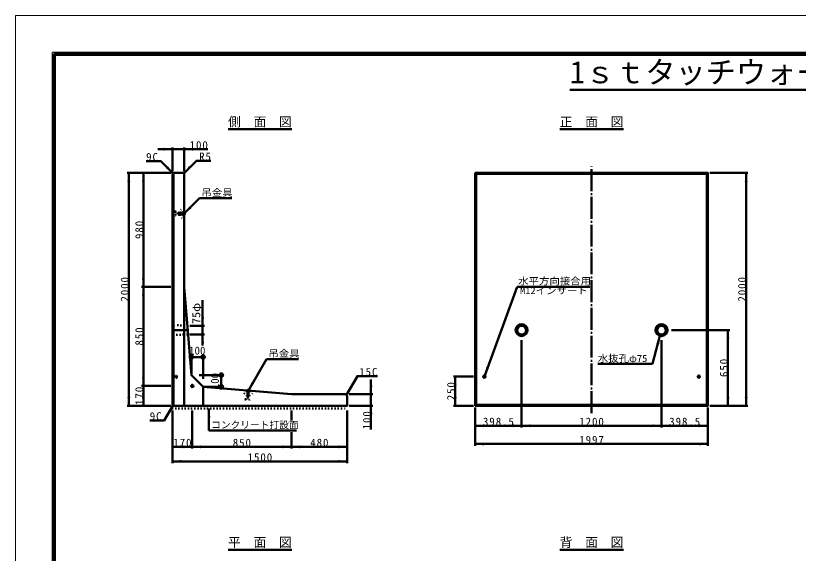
# Model space of a CAD drawing. Units: millimetres, scale not verified. Extents: x -2102 to 2102, y -1485 to 1485.
# Drawn here: x -2102 to 47, y 7 to 1485 of the extents above; entities that cross this region are included whole.
import ezdxf
from ezdxf.enums import TextEntityAlignment as Align

# ---------------------------------------------------------------- set-up
doc = ezdxf.new("R2010")
doc.units = ezdxf.units.MM
doc.header["$LTSCALE"] = 5
doc.linetypes.add('DOTTED', pattern=[1.75, 0.25, -1.5])
doc.linetypes.add('LONG_DASHED_DOTTED', pattern=[15.25, 12, -1.5, 0.25, -1.5])
doc.layers.add('0-0_V-nasSTD', color=7, linetype='Continuous', lineweight=50)
doc.styles.add('ＭＳ ゴシック', font='')
doc.styles.get('ＭＳ ゴシック').set_extended_font_data('MS Gothic')

msp = doc.modelspace()

# ---------------------------------------------------------------- linework, layer by layer
at = {"layer": '0-0_V-nasSTD', "lineweight": 100}
msp.add_line((-1997.5, 1380), (-1997.5, -1380), dxfattribs=at)
at = {"layer": '0-0_V-nasSTD'}
for p, q in [((-580.608, 1280.965), (580.608, 1280.965)), ((-1519.237, 1172.934), (-1344.237, 1172.934)), ((-608.517, 1172.934), (-433.517, 1172.934)), ((-1671.737, 1122.934), (-1671.737, 1057.934)), ((-1639.737, 1122.934), (-1639.737, 1057.934)), ((-1639.737, 1117.934), (-1574.737, 1117.934)), ((-1676.737, 1052.934), (-1796.737, 1052.934)), ((-1791.737, 1052.934), (-1791.737, 412.934)), ((-1751.737, 1052.934), (-1751.737, 739.334)), ((-1668.857, 1052.934), (-1671.737, 1050.054)), ((-1671.737, 1050.054), (-1671.737, 415.814)), ((-1641.337, 1052.934), (-1668.857, 1052.934)), ((-1668.857, 1052.934), (-1668.857, 412.934)), ((-1639.737, 1051.334), (-1639.737, 412.934)), ((-840.537, 1052.934), (-837.657, 1050.054)), ((-837.657, 1050.054), (-837.657, 415.814)), ((-204.377, 1050.054), (-837.657, 1050.054)), ((-204.377, 1050.054), (-201.497, 1052.934)), ((-204.377, 415.814), (-204.377, 1050.054)), ((-91.497, 1052.934), (-196.497, 1052.934)), ((-96.497, 1052.934), (-96.497, 412.934)), ((-1639.737, 940.934), (-1597.31, 983.361)), ((-1597.31, 983.361), (-1509.31, 983.361)), ((-1676.737, 739.334), (-1756.737, 739.334)), ((-1751.737, 739.334), (-1751.737, 467.334)), ((-725.612, 740.111), (-814.537, 495.791)), ((-725.612, 740.111), (-525.612, 740.111)), ((-1588.998, 702.934), (-1588.998, 632.934)), ((-1583.998, 632.934), (-1623.998, 632.934)), ((-1588.998, 632.934), (-1588.998, 608.934)), ((-1583.998, 608.934), (-1623.998, 608.934)), ((-1588.998, 608.934), (-1588.998, 578.934)), ((-353.987, 527.742), (-333.282, 605.016)), ((-301.497, 620.934), (-141.497, 620.934)), ((-146.497, 620.934), (-146.497, 412.934)), ((-713.017, 592.934), (-713.017, 352.934)), ((-329.017, 592.934), (-329.017, 352.934)), ((-1580.771, 546.899), (-1626.771, 546.899)), ((-1619.771, 496.899), (-1619.771, 553.899)), ((-1587.771, 486.499), (-1587.771, 553.899)), ((-1463.474, 454.663), (-1413.474, 541.266)), ((-1413.474, 541.266), (-1325.474, 541.266)), ((-503.987, 527.742), (-353.987, 527.742)), ((-1598.171, 496.899), (-1530.771, 496.899)), ((-1537.771, 503.899), (-1537.771, 457.899)), ((-900.537, 492.934), (-845.537, 492.934)), ((-895.537, 492.934), (-895.537, 412.934)), ((-1676.737, 467.334), (-1756.737, 467.334)), ((-1751.737, 467.334), (-1751.737, 412.934)), ((-1345.337, 444.934), (-1587.771, 464.899)), ((-1587.771, 464.899), (-1587.771, 412.934)), ((-1587.771, 464.899), (-1530.771, 464.899)), ((-1345.337, 444.934), (-1196.537, 444.934)), ((-1196.537, 444.934), (-1191.737, 440.134)), ((-1121.737, 444.934), (-1186.737, 444.934)), ((-1676.737, 412.934), (-1796.737, 412.934)), ((-1671.737, 415.814), (-1668.857, 412.934)), ((-1121.737, 412.934), (-1186.737, 412.934)), ((-1126.737, 412.934), (-1126.737, 347.934)), ((-900.537, 412.934), (-845.537, 412.934)), ((-837.657, 415.814), (-840.537, 412.934)), ((-837.657, 415.814), (-204.377, 415.814)), ((-204.377, 415.814), (-201.497, 412.934)), ((-91.497, 412.934), (-196.497, 412.934)), ((-1671.737, 255.094), (-1671.737, 400.094)), ((-1617.337, 295.094), (-1617.337, 400.094)), ((-1571.737, 345.094), (-1571.737, 405.094)), ((-1345.337, 372.094), (-1345.337, 400.094)), ((-1191.737, 255.094), (-1191.737, 400.094)), ((-840.537, 407.934), (-840.537, 302.934)), ((-201.497, 407.934), (-201.497, 302.934)), ((-1571.737, 345.094), (-1331.737, 345.094)), ((-840.537, 357.934), (-713.017, 357.934)), ((-713.017, 357.934), (-329.017, 357.934)), ((-329.017, 357.934), (-201.497, 357.934)), ((-1345.337, 295.094), (-1345.337, 340.094)), ((-840.537, 307.934), (-201.497, 307.934)), ((-1617.337, 300.094), (-1671.737, 300.094)), ((-1345.337, 300.094), (-1617.337, 300.094)), ((-1191.737, 300.094), (-1345.337, 300.094)), ((-1191.737, 260.094), (-1671.737, 260.094)), ((-1519.237, 17.334), (-1344.237, 17.334)), ((-608.517, 17.334), (-433.517, 17.334))]:
    msp.add_line(p, q, dxfattribs=at)
at = {"layer": '0-0_V-nasSTD', "linetype": 'LONG_DASHED_DOTTED'}
for p, q in [((-521.017, 392.934), (-521.017, 1072.934)), ((-1634.737, 940.934), (-1659.737, 940.934)), ((-1654.137, 940.934), (-1636.537, 940.934)), ((-1626.937, 620.934), (-1674.937, 620.934)), ((-815.577, 488.134), (-815.577, 497.734)), ((-226.457, 488.134), (-226.457, 497.734)), ((-1657.337, 492.934), (-1674.937, 492.934)), ((-820.377, 492.934), (-810.777, 492.934)), ((-231.257, 492.934), (-221.657, 492.934)), ((-1463.064, 459.646), (-1465.115, 434.731))]:
    msp.add_line(p, q, dxfattribs=at)
at = {"layer": '0-0_V-nasSTD', "linetype": 'DOTTED'}
for p, q in [((-1664.697, 946.534), (-1664.697, 935.334)), ((-1663.737, 946.534), (-1664.697, 946.534)), ((-1663.737, 946.534), (-1662.137, 943.174)), ((-1663.737, 946.534), (-1663.737, 935.334)), ((-1663.737, 935.334), (-1664.697, 935.334)), ((-1662.137, 938.694), (-1663.737, 935.334)), ((-1646.137, 943.174), (-1662.137, 943.174)), ((-1662.137, 943.174), (-1662.137, 938.694)), ((-1646.137, 938.694), (-1662.137, 938.694)), ((-1650.937, 937.734), (-1650.937, 944.134)), ((-1650.937, 944.134), (-1639.737, 944.134)), ((-1639.737, 937.734), (-1650.937, 937.734)), ((-1645.177, 944.934), (-1646.137, 943.174)), ((-1646.137, 943.174), (-1646.137, 938.694)), ((-1646.137, 938.694), (-1645.177, 936.934)), ((-1642.937, 944.934), (-1645.177, 944.934)), ((-1645.177, 944.934), (-1645.177, 936.934)), ((-1642.937, 936.934), (-1645.177, 936.934)), ((-1642.937, 944.934), (-1642.937, 936.934)), ((-1630.974, 632.934), (-1668.537, 634.534)), ((-1668.537, 607.334), (-1671.737, 604.454)), ((-1668.537, 607.334), (-1628.998, 608.934)), ((-1671.737, 496.134), (-1660.537, 496.134)), ((-1660.537, 489.734), (-1660.537, 496.134)), ((-1660.537, 489.734), (-1671.737, 489.734)), ((-1467.723, 451.802), (-1467.907, 449.57)), ((-1467.723, 451.802), (-1459.75, 451.146)), ((-1471.025, 431.204), (-1471.104, 430.247)), ((-1471.104, 430.247), (-1459.941, 429.328)), ((-1471.025, 431.204), (-1467.545, 432.523)), ((-1471.025, 431.204), (-1459.863, 430.284)), ((-1467.907, 449.57), (-1466.232, 448.469)), ((-1467.907, 449.57), (-1459.934, 448.913)), ((-1466.232, 448.469), (-1467.545, 432.523)), ((-1467.545, 432.523), (-1463.08, 432.155)), ((-1466.232, 448.469), (-1461.767, 448.101)), ((-1461.767, 448.101), (-1463.08, 432.155)), ((-1463.08, 432.155), (-1459.863, 430.284)), ((-1461.767, 448.101), (-1459.934, 448.913)), ((-1459.863, 430.284), (-1459.941, 429.328)), ((-1459.75, 451.146), (-1459.934, 448.913)), ((-1671.737, 405.094), (-1191.737, 405.094))]:
    msp.add_line(p, q, dxfattribs=at)
at = {"layer": '0-0_V-nasSTD', "lineweight": 18}
for points in [[(-2102.5, -1485), (-2102.5, 1485), (2102.5, 1485), (2102.5, -1485)], [(-2002.5, -1385), (-2002.5, 1385), (2002.5, 1385), (2002.5, -1385)]]:
    msp.add_lwpolyline(points, close=True, dxfattribs=at)
at = {"layer": '0-0_V-nasSTD', "lineweight": 100}
msp.add_lwpolyline([(1997.5, -1380), (1997.5, 1380), (-1997.5, 1380)], dxfattribs=at)
at = {"layer": '0-0_V-nasSTD'}
for points in [[(-1639.737, 1117.934), (-1671.737, 1117.934), (-1711.737, 1117.934)], [(-1670.297, 1051.494), (-1704.238, 1085.435), (-1744.238, 1085.435)], [(-1640.205, 1052.466), (-1606.264, 1086.407), (-1566.264, 1086.407)], [(-1639.737, 739.334), (-1619.771, 496.899), (-1587.771, 464.899)], [(-1194.137, 442.534), (-1164.137, 494.496), (-1109.137, 494.496)], [(-1126.737, 412.934), (-1126.737, 444.934), (-1126.737, 484.934)], [(-1668.857, 412.934), (-1191.737, 412.934), (-1191.737, 440.134)], [(-1670.297, 414.374), (-1694.297, 372.805), (-1734.297, 372.805)]]:
    msp.add_lwpolyline(points, dxfattribs=at)
msp.add_lwpolyline([(-840.537, 1052.934), (-840.537, 412.934), (-201.497, 412.934), (-201.497, 1052.934)], close=True, dxfattribs=at)
at = {"layer": '0-0_V-nasSTD', "linetype": 'DOTTED'}
msp.add_lwpolyline([(-1668.537, 607.334), (-1668.537, 634.534), (-1671.737, 637.414)], dxfattribs=at)
at = {"layer": '0-0_V-nasSTD'}
for centre, radius in [((-713.017, 620.934), 16.48), ((-713.017, 620.934), 13.6), ((-713.017, 620.934), 12), ((-329.017, 620.934), 16.48), ((-329.017, 620.934), 13.6), ((-329.017, 620.934), 12), ((-1619.771, 546.899), 5), ((-1587.771, 546.899), 5), ((-1537.771, 496.899), 5), ((-815.577, 492.934), 3.04), ((-815.577, 492.934), 1.92), ((-815.577, 492.934), 1.6), ((-226.457, 492.934), 3.04), ((-226.457, 492.934), 1.92), ((-226.457, 492.934), 1.6), ((-1617.337, 467.334), 3.2), ((-1537.771, 464.899), 5)]:
    msp.add_circle(centre, radius, dxfattribs=at)
msp.add_arc((-1641.337, 1051.334), 1.6, 0, 90, dxfattribs=at)
at = {"layer": '0-0_V-nasSTD', "linetype": 'DOTTED'}
for centre, start, end in [((-1639.737, 940.934), 90, 270), ((-1463.474, 454.663), 175.29215, 355.29215)]:
    msp.add_arc(centre, 13.76, start, end, dxfattribs=at)
at = {"layer": '0-0_V-nasSTD'}
for points in [[(-1695.737, 1117.934), (-1695.737, 1121.934), (-1671.737, 1117.934)], [(-1695.737, 1113.934), (-1695.737, 1117.934), (-1671.737, 1117.934)], [(-1639.737, 1117.934), (-1615.737, 1117.934), (-1615.737, 1121.934)], [(-1639.737, 1117.934), (-1615.737, 1113.934), (-1615.737, 1117.934)], [(-1690.096, 1065.636), (-1687.267, 1068.465), (-1670.297, 1051.494)], [(-1687.267, 1068.465), (-1684.439, 1071.293), (-1670.297, 1051.494)], [(-1640.205, 1052.466), (-1626.063, 1072.265), (-1623.235, 1069.436)], [(-1640.205, 1052.466), (-1623.235, 1069.436), (-1620.406, 1066.608)], [(-1795.737, 1028.934), (-1791.737, 1028.934), (-1791.737, 1052.934)], [(-1791.737, 1028.934), (-1791.737, 1052.934), (-1787.737, 1028.934)], [(-1755.737, 1028.934), (-1751.737, 1028.934), (-1751.737, 1052.934)], [(-1751.737, 1028.934), (-1751.737, 1052.934), (-1747.737, 1028.934)], [(-100.497, 1028.934), (-96.497, 1028.934), (-96.497, 1052.934)], [(-96.497, 1028.934), (-96.497, 1052.934), (-92.497, 1028.934)], [(-1639.737, 940.934), (-1625.594, 960.733), (-1622.766, 957.905)], [(-1639.737, 940.934), (-1622.766, 957.905), (-1619.938, 955.076)], [(-1755.737, 763.334), (-1751.737, 739.334), (-1751.737, 763.334)], [(-1751.737, 739.334), (-1751.737, 763.334), (-1747.737, 763.334)], [(-1755.737, 715.334), (-1751.737, 715.334), (-1751.737, 739.334)], [(-1751.737, 715.334), (-1751.737, 739.334), (-1747.737, 715.334)], [(-1592.998, 656.934), (-1588.998, 632.934), (-1588.998, 656.934)], [(-1588.998, 632.934), (-1588.998, 656.934), (-1584.998, 656.934)], [(-1592.998, 584.934), (-1588.998, 584.934), (-1588.998, 608.934)], [(-1588.998, 584.934), (-1588.998, 608.934), (-1584.998, 584.934)], [(-343.357, 582.869), (-339.494, 581.833), (-333.282, 605.016)], [(-339.494, 581.833), (-335.63, 580.798), (-333.282, 605.016)], [(-150.497, 596.934), (-146.497, 596.934), (-146.497, 620.934)], [(-146.497, 596.934), (-146.497, 620.934), (-142.497, 596.934)], [(-814.537, 495.791), (-810.087, 519.712), (-806.328, 518.343)], [(-814.537, 495.791), (-806.328, 518.343), (-802.57, 516.975)], [(-1755.737, 491.334), (-1751.737, 467.334), (-1751.737, 491.334)], [(-1751.737, 467.334), (-1751.737, 491.334), (-1747.737, 491.334)], [(-1463.474, 454.663), (-1454.938, 477.448), (-1451.474, 475.448)], [(-1463.474, 454.663), (-1451.474, 475.448), (-1448.01, 473.448)], [(-899.537, 468.934), (-895.537, 468.934), (-895.537, 492.934)], [(-895.537, 468.934), (-895.537, 492.934), (-891.537, 468.934)], [(-1755.737, 443.334), (-1751.737, 443.334), (-1751.737, 467.334)], [(-1751.737, 443.334), (-1751.737, 467.334), (-1747.737, 443.334)], [(-1194.137, 442.534), (-1185.601, 465.319), (-1182.137, 463.319)], [(-1194.137, 442.534), (-1182.137, 463.319), (-1178.672, 461.319)], [(-1130.737, 468.934), (-1126.737, 444.934), (-1126.737, 468.934)], [(-1126.737, 444.934), (-1126.737, 468.934), (-1122.737, 468.934)], [(-1795.737, 436.934), (-1791.737, 412.934), (-1791.737, 436.934)], [(-1791.737, 412.934), (-1791.737, 436.934), (-1787.737, 436.934)], [(-1755.737, 436.934), (-1751.737, 412.934), (-1751.737, 436.934)], [(-1751.737, 412.934), (-1751.737, 436.934), (-1747.737, 436.934)], [(-899.537, 436.934), (-895.537, 412.934), (-895.537, 436.934)], [(-895.537, 412.934), (-895.537, 436.934), (-891.537, 436.934)], [(-150.497, 436.934), (-146.497, 412.934), (-146.497, 436.934)], [(-146.497, 412.934), (-146.497, 436.934), (-142.497, 436.934)], [(-100.497, 436.934), (-96.497, 412.934), (-96.497, 436.934)], [(-96.497, 412.934), (-96.497, 436.934), (-92.497, 436.934)], [(-1685.761, 395.59), (-1682.297, 393.59), (-1670.297, 414.374)], [(-1682.297, 393.59), (-1678.832, 391.59), (-1670.297, 414.374)], [(-1130.737, 388.934), (-1126.737, 388.934), (-1126.737, 412.934)], [(-1126.737, 388.934), (-1126.737, 412.934), (-1122.737, 388.934)], [(-1575.737, 381.094), (-1571.737, 381.094), (-1571.737, 405.094)], [(-1571.737, 381.094), (-1571.737, 405.094), (-1567.737, 381.094)], [(-840.537, 357.934), (-816.537, 357.934), (-816.537, 361.934)], [(-840.537, 357.934), (-816.537, 353.934), (-816.537, 357.934)], [(-737.017, 357.934), (-737.017, 361.934), (-713.017, 357.934)], [(-737.017, 353.934), (-737.017, 357.934), (-713.017, 357.934)], [(-713.017, 357.934), (-689.017, 357.934), (-689.017, 361.934)], [(-713.017, 357.934), (-689.017, 353.934), (-689.017, 357.934)], [(-353.017, 357.934), (-353.017, 361.934), (-329.017, 357.934)], [(-353.017, 353.934), (-353.017, 357.934), (-329.017, 357.934)], [(-329.017, 357.934), (-305.017, 357.934), (-305.017, 361.934)], [(-329.017, 357.934), (-305.017, 353.934), (-305.017, 357.934)], [(-225.497, 357.934), (-225.497, 361.934), (-201.497, 357.934)], [(-225.497, 353.934), (-225.497, 357.934), (-201.497, 357.934)], [(-1671.737, 300.094), (-1647.737, 300.094), (-1647.737, 304.094)], [(-1641.337, 300.094), (-1641.337, 304.094), (-1617.337, 300.094)], [(-1617.337, 300.094), (-1593.337, 300.094), (-1593.337, 304.094)], [(-1369.337, 300.094), (-1369.337, 304.094), (-1345.337, 300.094)], [(-1345.337, 300.094), (-1321.337, 300.094), (-1321.337, 304.094)], [(-1215.737, 300.094), (-1215.737, 304.094), (-1191.737, 300.094)], [(-840.537, 307.934), (-816.537, 307.934), (-816.537, 311.934)], [(-840.537, 307.934), (-816.537, 303.934), (-816.537, 307.934)], [(-225.497, 307.934), (-225.497, 311.934), (-201.497, 307.934)], [(-225.497, 303.934), (-225.497, 307.934), (-201.497, 307.934)], [(-1671.737, 300.094), (-1647.737, 296.094), (-1647.737, 300.094)], [(-1641.337, 296.094), (-1641.337, 300.094), (-1617.337, 300.094)], [(-1617.337, 300.094), (-1593.337, 296.094), (-1593.337, 300.094)], [(-1369.337, 296.094), (-1369.337, 300.094), (-1345.337, 300.094)], [(-1345.337, 300.094), (-1321.337, 296.094), (-1321.337, 300.094)], [(-1215.737, 296.094), (-1215.737, 300.094), (-1191.737, 300.094)], [(-1671.737, 260.094), (-1647.737, 260.094), (-1647.737, 264.094)], [(-1671.737, 260.094), (-1647.737, 256.094), (-1647.737, 260.094)], [(-1215.737, 260.094), (-1215.737, 264.094), (-1191.737, 260.094)], [(-1215.737, 256.094), (-1215.737, 260.094), (-1191.737, 260.094)]]:
    msp.add_solid(points, dxfattribs=at)

# ---------------------------------------------------------------- texts
at = {"layer": '0-0_V-nasSTD', "style": 'ＭＳ ゴシック'}
for s, height, p in [('1ｓｔタッチウォール  Ｈ=2000', 60.81, (-580.608, 1280.965)), ('側\u3000面\u3000図', 25.66, (-1519.237, 1172.934)), ('正\u3000面\u3000図', 25.66, (-608.517, 1172.934)), ('100', 21.99, (-1626.271, 546.899)), ('コンクリート打設面', 19.06, (-1565.708, 345.094)), ('平\u3000面\u3000図', 25.66, (-1519.237, 17.334)), ('背\u3000面\u3000図', 25.66, (-608.517, 17.334))]:
    msp.add_text(s, height=height, dxfattribs=at).set_placement(p, align=Align.BOTTOM_LEFT)
at = {"layer": '0-0_V-nasSTD', "style": 'ＭＳ ゴシック', "width": 1.1}
for s, p in [('吊金具', (-1592.31, 983.361)), ('水平方向接合用', (-722.612, 740.111)), ('M12インサート', (-717.362, 714.111)), ('吊金具', (-1408.474, 541.266)), ('水抜孔φ75', (-503.987, 527.742))]:
    msp.add_text(s, height=19.06, dxfattribs=at).set_placement(p, align=Align.BOTTOM_LEFT)
msp.add_text('75φ', height=21.99, rotation=90, dxfattribs=at).set_placement((-1588.998, 637.934), align=Align.BOTTOM_LEFT)
at = {"layer": '0-0_V-nasSTD', "style": 'ＭＳ ゴシック'}
msp.add_text('100', height=21.99, rotation=90, dxfattribs=at).set_placement((-1537.771, 458.399), align=Align.BOTTOM_LEFT)
at = {"layer": '0-0_V-nasSTD', "char_height": 21.99, "attachment_point": 7, "style": 'ＭＳ ゴシック'}
for s, insert in [('\\T1.17;100', (-1624.737, 1117.934)), ('\\T1.17;9C', (-1744.238, 1085.435)), ('\\T1.17;R5', (-1598.764, 1086.407)), ('\\T1.17;15C', (-1159.137, 494.496)), ('\\T1.17;9C', (-1734.297, 372.805)), ('\\T1.17;398.5', (-819.277, 357.934)), ('\\T1.17;1200', (-554.767, 357.934)), ('\\T1.17;398.5', (-307.757, 357.934)), ('\\T1.17;1997', (-554.767, 307.934)), ('\\T1.17;170', (-1669.537, 300.094)), ('\\T1.17;850', (-1506.337, 300.094)), ('\\T1.17;480', (-1293.537, 300.094)), ('\\T1.17;1500', (-1465.487, 260.094))]:
    msp.add_mtext(s, dxfattribs=dict(at, insert=insert))
at = {"layer": '0-0_V-nasSTD', "char_height": 21.99, "attachment_point": 7, "rotation": 90, "style": 'ＭＳ ゴシック'}
for s, insert in [('\\T1.17;980', (-1751.737, 871.134)), ('\\T1.17;2000', (-1791.737, 699.184)), ('\\T1.17;2000', (-96.497, 699.184)), ('\\T1.17;850', (-1751.737, 578.334)), ('\\T1.17;650', (-146.497, 491.934)), ('\\T1.17;250', (-895.537, 427.934)), ('\\T1.17;170', (-1751.737, 415.134)), ('\\T1.17;100', (-1126.737, 347.934))]:
    msp.add_mtext(s, dxfattribs=dict(at, insert=insert))

doc.saveas('drawing.dxf')
